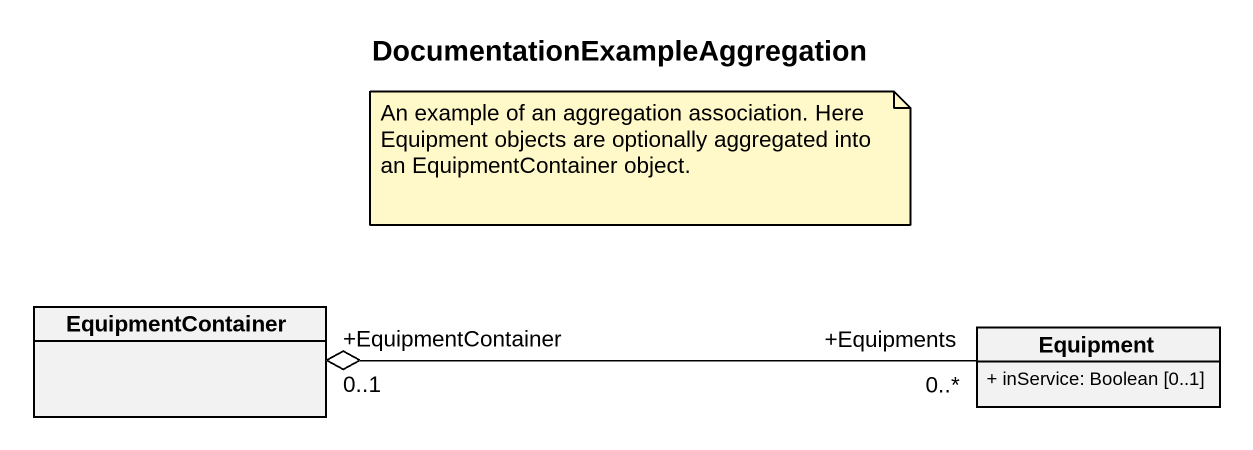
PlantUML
@startuml
title DocumentationExampleAggregation
hide circle
hide empty members
skinparam classAttributeIconSize 0
class EquipmentContainer
class Equipment {
  + inService: Boolean [0..1]
}
EquipmentContainer "+EquipmentContainer\n0..1" o-right- "+Equipments\n0..*" Equipment
note as N1
  An example of an aggregation association. Here Equipment objects are optionally aggregated into an EquipmentContainer object.
end note
@enduml
